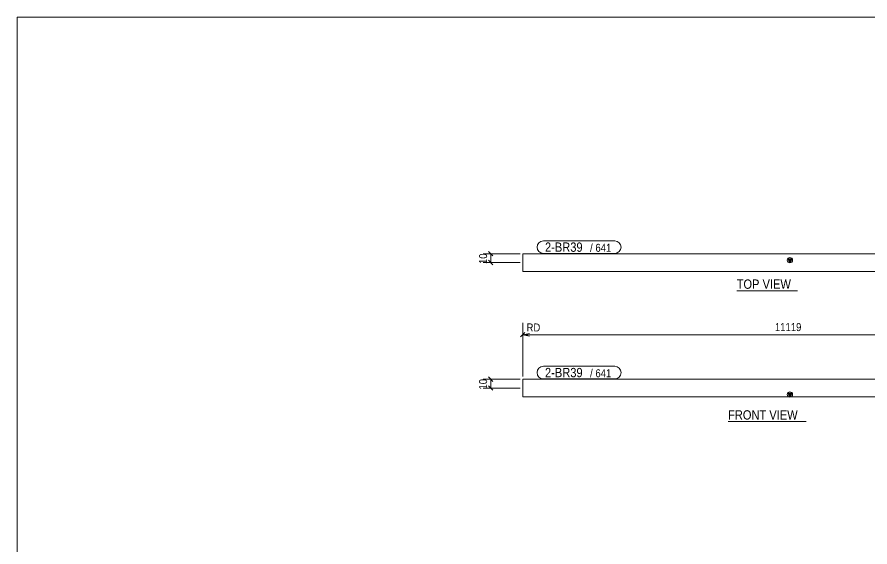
# Model space of a CAD drawing. Header units: millimetres. Extents: x 2 to 579, y 1 to 405.
# Drawn here: x 5 to 324.5, y 206.3 to 405 of the extents above; entities that cross this region are included whole.
import ezdxf

# ---------------------------------------------------------------- set-up
doc = ezdxf.new("R2010")
doc.units = ezdxf.units.MM
doc.linetypes.add('XKITLINE00', pattern=[0])
for name, color, linetype, lineweight in [('Dimensions', 7, 'Continuous', 0), ('DrawingSheet', 5, 'Continuous', 0), ('OtherObjectType', 7, 'Continuous', 0), ('Part', 2, 'Continuous', 0), ('PartMark', 7, 'Continuous', 0)]:
    doc.layers.add(name, color=color, linetype=linetype, lineweight=lineweight)
doc.styles.add('ARIAL', font='ARIAL.TTF')

# ---------------------------------------------------------------- blocks, each defined once
blk = doc.blocks.new('*A1')
at = {"layer": 'Part'}
blk.add_hatch(color=2, dxfattribs=at).paths.add_polyline_path([(293.75, 263.99), (295.35, 263.99), (294.55, 262.59)], flags=17)
at = {"layer": 'Part', "color": 2, "linetype": 'XKITLINE00', "lineweight": 0}
for p, q in [((194.45, 269.26), (294.45, 269.26)), ((194.45, 262.59), (194.45, 269.26)), ((294.55, 269.26), (394.55, 269.26)), ((394.55, 269.26), (394.55, 262.59)), ((294.45, 262.59), (194.45, 262.59)), ((294.55, 262.59), (293.75, 263.99)), ((293.75, 263.99), (295.35, 263.99)), ((295.35, 263.99), (294.55, 262.59)), ((394.55, 262.59), (294.55, 262.59))]:
    blk.add_line(p, q, dxfattribs=at)
blk.add_circle((294.55, 263.49), 1, dxfattribs=at)
blk = doc.blocks.new('*A2')
at = {"layer": 'Part'}
blk.add_hatch(color=2, dxfattribs=at).paths.add_polyline_path([(293.75, 314.36), (295.35, 314.36), (294.55, 312.96)], flags=17)
at = {"layer": 'Part', "color": 2, "linetype": 'XKITLINE00', "lineweight": 0}
for p, q in [((294.45, 316.29), (194.45, 316.29)), ((194.45, 316.29), (194.45, 309.62)), ((294.55, 312.96), (293.75, 314.36)), ((293.75, 314.36), (295.35, 314.36)), ((394.55, 316.29), (294.55, 316.29)), ((295.35, 314.36), (294.55, 312.96)), ((394.55, 316.29), (394.55, 312.96)), ((394.55, 312.96), (394.55, 309.62)), ((194.45, 309.62), (294.45, 309.62)), ((294.55, 309.62), (394.55, 309.62))]:
    blk.add_line(p, q, dxfattribs=at)
blk.add_circle((294.55, 313.86), 1, dxfattribs=at)
blk = doc.blocks.new('*A5')
at = {"layer": 'DrawingSheet', "color": 5, "linetype": 'XKITLINE00', "lineweight": 0}
for p, q in [((579, 405), (5, 405)), ((5, 405), (5, 5))]:
    blk.add_line(p, q, dxfattribs=at)
blk = doc.blocks.new('*A13')
at = {"layer": 'Dimensions', "color": 7, "linetype": 'XKITLINE00', "lineweight": 0}
for p, q in [((193.45, 269.26), (179.6, 269.26)), ((181.6, 270.1), (183.3, 268.41)), ((182.45, 265.92), (182.45, 269.26)), ((193.45, 265.92), (179.6, 265.92)), ((181.6, 266.77), (183.3, 265.07))]:
    blk.add_line(p, q, dxfattribs=at)
at = {"layer": 'Dimensions', "color": 3}
for p in [(182.45, 269.26), (182.45, 265.92)]:
    blk.add_point(p, dxfattribs=at)
at = {"layer": 'Dimensions', "color": 3, "style": 'ARIAL', "width": 0.85}
blk.add_text('10', height=3, rotation=90.0002, dxfattribs=at).set_placement((181.1, 265.36))
blk = doc.blocks.new('*A14')
at = {"layer": 'Dimensions', "color": 7, "linetype": 'XKITLINE00', "lineweight": 0}
for p, q in [((194.45, 270.26), (194.45, 290.42)), ((194.45, 270.26), (194.45, 288.77)), ((394.55, 270.26), (394.55, 288.77)), ((195.3, 286.77), (193.6, 285.07)), ((196.95, 286.42), (194.45, 285.92)), ((194.45, 285.92), (394.55, 285.92)), ((196.95, 285.42), (194.45, 285.92)), ((201.67, 285.92), (194.45, 285.92)), ((395.4, 286.77), (393.7, 285.07))]:
    blk.add_line(p, q, dxfattribs=at)
at = {"layer": 'Dimensions', "color": 3}
for p in [(194.45, 285.92), (394.55, 285.92)]:
    blk.add_point(p, dxfattribs=at)
at = {"layer": 'Dimensions', "color": 7}
blk.add_point((194.45, 285.92), dxfattribs=at)
at = {"layer": 'Dimensions', "color": 3, "style": 'ARIAL', "width": 0.85}
for s, p in [('RD', (195.89, 287.12)), ('11119', (288.94, 287.27))]:
    blk.add_text(s, height=3, dxfattribs=at).set_placement(p)
blk.add_text('11119', height=3, rotation=90.0002, dxfattribs=at).set_placement((393.35, 273.5))
blk = doc.blocks.new('*A15')
at = {"layer": 'PartMark', "color": 7, "linetype": 'XKITLINE00', "lineweight": 0}
for p, q in [((202.2, 274.06), (228.96, 274.06)), ((202.2, 269.36), (228.96, 269.36))]:
    blk.add_line(p, q, dxfattribs=at)
for centre, start, end in [((202.2, 271.71), 90, 270), ((228.96, 271.71), 270, 90)]:
    blk.add_arc(centre, 2.35, start, end, dxfattribs=at)
at = {"layer": 'PartMark', "color": 1, "style": 'ARIAL', "width": 0.85}
blk.add_text('2-BR39', height=3.5, dxfattribs=at).set_placement((202.8, 269.96))
at = {"layer": 'PartMark', "color": 3, "style": 'ARIAL', "width": 0.85}
for s, p in [('/', (219.68, 269.96)), ('641', (221.69, 269.96))]:
    blk.add_text(s, height=3, dxfattribs=at).set_placement(p)
blk = doc.blocks.new('*A16')
at = {"layer": 'OtherObjectType', "color": 7, "linetype": 'XKITLINE00', "lineweight": 0}
blk.add_line((271.38, 253.34), (300.67, 253.34), dxfattribs=at)
at = {"layer": 'OtherObjectType', "color": 7, "style": 'ARIAL', "width": 0.85}
blk.add_text('FRONT VIEW', height=3.5, dxfattribs=at).set_placement((271.38, 254.09))
blk = doc.blocks.new('*A17')
at = {"layer": 'Dimensions', "color": 7, "linetype": 'XKITLINE00', "lineweight": 0}
for p, q in [((181.6, 317.14), (183.3, 315.44)), ((193.45, 316.29), (179.6, 316.29)), ((181.6, 313.8), (183.3, 312.11)), ((182.45, 312.96), (182.45, 316.29)), ((193.45, 312.96), (179.6, 312.96))]:
    blk.add_line(p, q, dxfattribs=at)
at = {"layer": 'Dimensions', "color": 3}
for p in [(182.45, 316.29), (182.45, 312.96)]:
    blk.add_point(p, dxfattribs=at)
at = {"layer": 'Dimensions', "color": 3, "style": 'ARIAL', "width": 0.85}
blk.add_text('10', height=3, rotation=90.0002, dxfattribs=at).set_placement((181.1, 312.4))
blk = doc.blocks.new('*A18')
at = {"layer": 'PartMark', "color": 7, "linetype": 'XKITLINE00', "lineweight": 0}
for p, q in [((202.2, 321.09), (228.96, 321.09)), ((202.2, 316.39), (228.96, 316.39))]:
    blk.add_line(p, q, dxfattribs=at)
for centre, start, end in [((202.2, 318.74), 90, 270), ((228.96, 318.74), 270, 90)]:
    blk.add_arc(centre, 2.35, start, end, dxfattribs=at)
at = {"layer": 'PartMark', "color": 1, "style": 'ARIAL', "width": 0.85}
blk.add_text('2-BR39', height=3.5, dxfattribs=at).set_placement((202.8, 316.99))
at = {"layer": 'PartMark', "color": 3, "style": 'ARIAL', "width": 0.85}
for s, p in [('/', (219.68, 316.99)), ('641', (221.69, 316.99))]:
    blk.add_text(s, height=3, dxfattribs=at).set_placement(p)
blk = doc.blocks.new('*A19')
at = {"layer": 'OtherObjectType', "color": 7, "linetype": 'XKITLINE00', "lineweight": 0}
blk.add_line((274.61, 302.37), (297.44, 302.37), dxfattribs=at)
at = {"layer": 'OtherObjectType', "color": 7, "style": 'ARIAL', "width": 0.85}
blk.add_text('TOP VIEW', height=3.5, dxfattribs=at).set_placement((274.61, 303.12))

msp = doc.modelspace()

# ---------------------------------------------------------------- block references
at = {"lineweight": 0}
for name in ['*A5', '*A18', '*A17', '*A19', '*A14', '*A15', '*A13', '*A16']:
    msp.add_blockref(name, (0, 0), dxfattribs=at)
at = {"layer": 'Part', "lineweight": 0}
for name in ['*A2', '*A1']:
    msp.add_blockref(name, (0, 0), dxfattribs=at)

doc.saveas('drawing.dxf')
